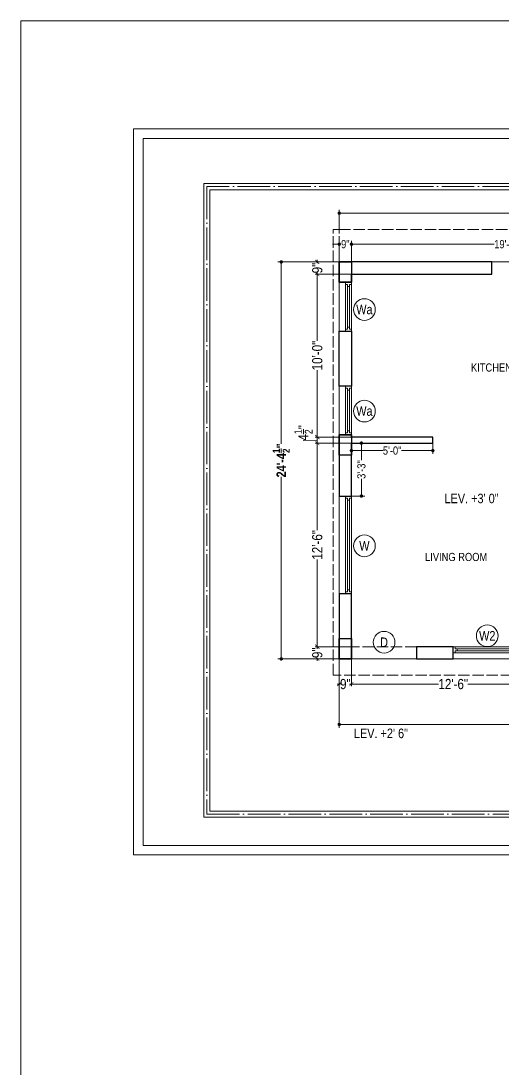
# Model space of a CAD drawing. Header units: millimetres. Extents: x 56222 to 3066687, y -650199 to -121287.
# Drawn here: x 151738 to 152093, y -173710 to -172938 of the extents above; entities that cross this region are included whole.
import ezdxf

# ---------------------------------------------------------------- set-up
doc = ezdxf.new("R2010")
doc.units = ezdxf.units.MM
doc.header["$MEASUREMENT"] = 0
doc.header["$PDMODE"] = 35
doc.linetypes.add('ACAD_ISO02W100', pattern=[15, 12, -3])
doc.linetypes.add('ACAD_ISO04W100', pattern=[30, 24, -3, 0, -3])
doc.layers.get('Defpoints').update_dxf_attribs({"color": 220})
for name, color, linetype, lineweight in [('CENTERLINE ( COLUMN ) ~ DIM', 7, 'Continuous', 9), ('COLUMN', 1, 'Continuous', 30), ('GROUND FLOOR', 7, 'Continuous', 9), ('GROUND FLOOR  ( DIM )', 7, 'Continuous', 9), ('GROUND FLOOR  ( PLINE )', 251, 'Continuous', 30), ('GROUND FLOOR ( DW_RAIL )', 7, 'Continuous', 9), ('SECTION', 7, 'Continuous', 9), ('X_SHEET', 7, 'Continuous', 9)]:
    doc.layers.add(name, color=color, linetype=linetype, lineweight=lineweight)
doc.layers.add('GROUND FLOOR  ( Text )', color=251, linetype='Continuous')
doc.styles.add('Cn BT~6', font='swissc.ttf', dxfattribs={"height": 6})
doc.styles.add("Cn_BT_0'-0", font='swissc.ttf')
doc.styles.add('Cn_BT_7', font='swissc.ttf', dxfattribs={"height": 7})
doc.styles.add('Cn_BT_7½', font='swissc.ttf', dxfattribs={"height": 7.5})
doc.dimstyles.new('Cn BT~6', dxfattribs={"dimtxt": 0.18, "dimasz": 2.5, "dimexe": 2.5, "dimexo": 0, "dimgap": 0.09, "dimtad": 0, "dimdec": 3, "dimzin": 3, "dimdsep": 46, "dimlunit": 4, "dimtxsty": 'Cn BT~6', "dimblk": 'DOT', "dimcen": 0.09, "dimdle": 2, "dimclrd": 250, "dimclre": 250, "dimclrt": 5, "dimadec": 0, "dimazin": 0, "dimtfac": 0.75, "dimtdec": 3, "dimtofl": 0, "dimtmove": 0, "dimatfit": 3, "dimfxl": 1, "dimtolj": 1, "dimtzin": 0, "dimlwd": 15, "dimlwe": 15, "dimarcsym": 0})
doc.dimstyles.new('Cn_BT_7½', dxfattribs={"dimtxt": 9, "dimasz": 3, "dimexe": 1.5, "dimexo": 0, "dimgap": 0.09, "dimtad": 0, "dimdec": 3, "dimzin": 3, "dimdsep": 46, "dimlunit": 4, "dimtxsty": 'Cn_BT_7½', "dimblk": 'ARCHTICK', "dimcen": 0.09, "dimdle": 1.5, "dimclrd": 251, "dimclre": 251, "dimclrt": 14, "dimadec": 0, "dimazin": 0, "dimtfac": 0.75, "dimtdec": 3, "dimtofl": 0, "dimtmove": 0, "dimatfit": 3, "dimfxl": 0, "dimtolj": 1, "dimtzin": 0, "dimlwd": 15, "dimlwe": 15, "dimarcsym": 0})

# ---------------------------------------------------------------- blocks, each defined once
blk = doc.blocks.new('_Dot')
at = {"color": 0, "linetype": 'ByBlock', "lineweight": -2}
blk.add_line((-0.5, 0), (-1, 0), dxfattribs=at)
at = {"color": 0, "linetype": 'ByBlock', "const_width": 0.5}
blk.add_lwpolyline([(-0.25, 0, 1), (0.25, 0, 1)], format="xyb", close=True, dxfattribs=at)
blk = doc.blocks.new('*D210')
at = {"layer": 'Defpoints', "color": 0, "lineweight": 0, "transparency": 16777216}
for p in [(152373.21, -173079.18), (151972.71, -173091.1), (152373.21, -173091.1)]:
    blk.add_point(p, dxfattribs=at)
at = {"layer": 'GROUND FLOOR  ( DIM )', "color": 250, "lineweight": 15, "transparency": 16777216}
for p, q in [((151972.71, -173091.1), (151972.71, -173076.68)), ((152373.21, -173091.1), (152373.21, -173076.68)), ((151975.21, -173079.18), (152160.77, -173079.18)), ((152370.71, -173079.18), (152185.14, -173079.18))]:
    blk.add_line(p, q, dxfattribs=at)
at = {"layer": 'GROUND FLOOR  ( DIM )', "color": 250, "lineweight": 15, "transparency": 16777216, "xscale": 2.5, "yscale": 2.5, "zscale": 2.5, "rotation": 180}
blk.add_blockref('_Dot', (151972.71, -173079.18), dxfattribs=at)
at = {"layer": 'GROUND FLOOR  ( DIM )', "color": 250, "lineweight": 15, "transparency": 16777216, "xscale": 2.5, "yscale": 2.5, "zscale": 2.5}
blk.add_blockref('_Dot', (152373.21, -173079.18), dxfattribs=at)
at = {"layer": 'GROUND FLOOR  ( DIM )', "color": 5, "transparency": 16777216, "insert": (152172.96, -173079.18), "char_height": 7, "attachment_point": 5, "style": "Cn_BT_0'-0"}
blk.add_mtext('\\A1;{\\fSwis721 Cn BT|b1|i0|c0|p34;33\'-4{\\H0.75x;\\S1/2;}"}', dxfattribs=at)
blk = doc.blocks.new('*D209')
at = {"layer": 'Defpoints', "color": 0, "lineweight": 0, "transparency": 16777216}
for p in [(151981.71, -173102.03), (151972.71, -173115.1), (151981.71, -173115.1)]:
    blk.add_point(p, dxfattribs=at)
at = {"layer": 'GROUND FLOOR  ( DIM )', "color": 250, "lineweight": 15, "transparency": 16777216}
for p, q in [((151970.21, -173102.03), (151967.71, -173102.03)), ((151972.71, -173115.1), (151972.71, -173099.53)), ((151981.71, -173115.1), (151981.71, -173099.53)), ((151984.21, -173102.03), (151986.71, -173102.03))]:
    blk.add_line(p, q, dxfattribs=at)
at = {"layer": 'GROUND FLOOR  ( DIM )', "color": 250, "lineweight": 15, "transparency": 16777216, "xscale": 2.5, "yscale": 2.5, "zscale": 2.5}
blk.add_blockref('_Dot', (151972.71, -173102.03), dxfattribs=at)
at = {"layer": 'GROUND FLOOR  ( DIM )', "color": 250, "lineweight": 15, "transparency": 16777216, "xscale": 2.5, "yscale": 2.5, "zscale": 2.5, "rotation": 180}
blk.add_blockref('_Dot', (151981.71, -173102.03), dxfattribs=at)
at = {"layer": 'GROUND FLOOR  ( DIM )', "color": 5, "transparency": 16777216, "insert": (151977.21, -173102.03), "char_height": 6, "attachment_point": 5, "style": 'Cn BT~6'}
blk.add_mtext('\\A1;9"', dxfattribs=at)
blk = doc.blocks.new('*D208')
at = {"layer": 'Defpoints', "color": 0, "lineweight": 0, "transparency": 16777216}
for p in [(152209.71, -173102.03), (151981.71, -173115.1), (152209.71, -173124.1)]:
    blk.add_point(p, dxfattribs=at)
at = {"layer": 'GROUND FLOOR  ( DIM )', "color": 250, "lineweight": 15, "transparency": 16777216}
for p, q in [((151981.71, -173115.1), (151981.71, -173099.53)), ((151984.21, -173102.03), (152087, -173102.03)), ((152207.21, -173102.03), (152104.41, -173102.03)), ((152209.71, -173124.1), (152209.71, -173099.53))]:
    blk.add_line(p, q, dxfattribs=at)
at = {"layer": 'GROUND FLOOR  ( DIM )', "color": 250, "lineweight": 15, "transparency": 16777216, "xscale": 2.5, "yscale": 2.5, "zscale": 2.5, "rotation": 180}
blk.add_blockref('_Dot', (151981.71, -173102.03), dxfattribs=at)
at = {"layer": 'GROUND FLOOR  ( DIM )', "color": 250, "lineweight": 15, "transparency": 16777216, "xscale": 2.5, "yscale": 2.5, "zscale": 2.5}
blk.add_blockref('_Dot', (152209.71, -173102.03), dxfattribs=at)
at = {"layer": 'GROUND FLOOR  ( DIM )', "color": 5, "transparency": 16777216, "insert": (152095.71, -173102.03), "char_height": 6, "attachment_point": 5, "style": 'Cn BT~6'}
blk.add_mtext('\\A1;19\'-0"', dxfattribs=at)
blk = doc.blocks.new('_ArchTick')
at = {"color": 0, "linetype": 'ByBlock', "const_width": 0.15}
blk.add_lwpolyline([(-0.5, -0.5), (0.5, 0.5)], dxfattribs=at)
blk = doc.blocks.new('*D204')
at = {"layer": 'Defpoints', "color": 0, "lineweight": 0, "transparency": 16777216}
for p in [(151972.71, -173115.1), (151956.56, -173124.1), (151981.71, -173124.1)]:
    blk.add_point(p, dxfattribs=at)
at = {"layer": 'GROUND FLOOR  ( DIM )', "color": 251, "lineweight": 15, "transparency": 16777216}
for p, q in [((151972.71, -173115.1), (151955.06, -173115.1)), ((151956.56, -173113.6), (151956.56, -173115.95)), ((151981.71, -173124.1), (151955.06, -173124.1)), ((151956.56, -173125.6), (151956.56, -173123.26))]:
    blk.add_line(p, q, dxfattribs=at)
at = {"layer": 'GROUND FLOOR  ( DIM )', "color": 251, "lineweight": 15, "transparency": 16777216, "xscale": 3, "yscale": 3, "zscale": 3}
for p, rotation in [((151956.56, -173115.1), 90), ((151956.56, -173124.1), 270)]:
    blk.add_blockref('_ArchTick', p, dxfattribs=dict(at, rotation=rotation))
at = {"layer": 'GROUND FLOOR  ( DIM )', "color": 14, "transparency": 16777216, "insert": (151956.56, -173119.6), "char_height": 7.5, "attachment_point": 5, "rotation": 90, "style": 'Cn_BT_7½'}
blk.add_mtext('\\A1;9"', dxfattribs=at)
blk = doc.blocks.new('*D203')
at = {"layer": 'Defpoints', "color": 0, "lineweight": 0, "transparency": 16777216}
for p in [(151981.71, -173124.1), (151956.56, -173244.1), (151981.71, -173244.1)]:
    blk.add_point(p, dxfattribs=at)
at = {"layer": 'GROUND FLOOR  ( DIM )', "color": 251, "lineweight": 15, "transparency": 16777216}
for p, q in [((151981.71, -173124.1), (151955.06, -173124.1)), ((151956.56, -173122.6), (151956.56, -173173.24)), ((151956.56, -173245.6), (151956.56, -173194.97)), ((151981.71, -173244.1), (151955.06, -173244.1))]:
    blk.add_line(p, q, dxfattribs=at)
at = {"layer": 'GROUND FLOOR  ( DIM )', "color": 251, "lineweight": 15, "transparency": 16777216, "xscale": 3, "yscale": 3, "zscale": 3}
for p, rotation in [((151956.56, -173124.1), 90), ((151956.56, -173244.1), 270)]:
    blk.add_blockref('_ArchTick', p, dxfattribs=dict(at, rotation=rotation))
at = {"layer": 'GROUND FLOOR  ( DIM )', "color": 14, "transparency": 16777216, "insert": (151956.56, -173184.1), "char_height": 7.5, "attachment_point": 5, "rotation": 90, "style": 'Cn_BT_7½'}
blk.add_mtext('\\A1;10\'-0"', dxfattribs=at)
blk = doc.blocks.new('*D202')
at = {"layer": 'Defpoints', "color": 0, "lineweight": 0, "transparency": 16777216}
for p in [(151956.56, -173248.6), (151981.71, -173244.1), (151981.71, -173248.6)]:
    blk.add_point(p, dxfattribs=at)
at = {"layer": 'GROUND FLOOR  ( DIM )', "color": 251, "lineweight": 15, "transparency": 16777216}
for p, q in [((151956.56, -173246.35), (151946.26, -173246.62)), ((151946.26, -173246.62), (151946.26, -173246.44)), ((151981.71, -173244.1), (151955.06, -173244.1)), ((151981.71, -173248.6), (151955.06, -173248.6)), ((151956.56, -173242.6), (151956.56, -173250.1))]:
    blk.add_line(p, q, dxfattribs=at)
at = {"layer": 'GROUND FLOOR  ( DIM )', "color": 251, "lineweight": 15, "transparency": 16777216, "xscale": 3, "yscale": 3, "zscale": 3}
for p, rotation in [((151956.56, -173244.1), 90), ((151956.56, -173248.6), 270)]:
    blk.add_blockref('_ArchTick', p, dxfattribs=dict(at, rotation=rotation))
at = {"layer": 'GROUND FLOOR  ( DIM )', "color": 14, "transparency": 16777216, "insert": (151946.26, -173241.07), "char_height": 7.5, "attachment_point": 5, "rotation": 90, "style": 'Cn_BT_7½'}
blk.add_mtext('\\A1;4{\\H0.75x;\\S1/2;}"', dxfattribs=at)
blk = doc.blocks.new('*D201')
at = {"layer": 'Defpoints', "color": 0, "lineweight": 0, "transparency": 16777216}
for p in [(151981.71, -173248.6), (151956.56, -173398.6), (151981.71, -173398.6)]:
    blk.add_point(p, dxfattribs=at)
at = {"layer": 'GROUND FLOOR  ( DIM )', "color": 251, "lineweight": 15, "transparency": 16777216}
for p, q in [((151981.71, -173248.6), (151955.06, -173248.6)), ((151956.56, -173247.1), (151956.56, -173312.74)), ((151956.56, -173400.1), (151956.56, -173334.47)), ((151981.71, -173398.6), (151955.06, -173398.6))]:
    blk.add_line(p, q, dxfattribs=at)
at = {"layer": 'GROUND FLOOR  ( DIM )', "color": 251, "lineweight": 15, "transparency": 16777216, "xscale": 3, "yscale": 3, "zscale": 3}
for p, rotation in [((151956.56, -173248.6), 90), ((151956.56, -173398.6), 270)]:
    blk.add_blockref('_ArchTick', p, dxfattribs=dict(at, rotation=rotation))
at = {"layer": 'GROUND FLOOR  ( DIM )', "color": 14, "transparency": 16777216, "insert": (151956.56, -173323.6), "char_height": 7.5, "attachment_point": 5, "rotation": 90, "style": 'Cn_BT_7½'}
blk.add_mtext('\\A1;12\'-6"', dxfattribs=at)
blk = doc.blocks.new('*D200')
at = {"layer": 'Defpoints', "color": 0, "lineweight": 0, "transparency": 16777216}
for p in [(151981.71, -173398.6), (151956.56, -173407.6), (151972.71, -173407.6)]:
    blk.add_point(p, dxfattribs=at)
at = {"layer": 'GROUND FLOOR  ( DIM )', "color": 251, "lineweight": 15, "transparency": 16777216}
for p, q in [((151981.71, -173398.6), (151955.06, -173398.6)), ((151956.56, -173397.1), (151956.56, -173399.45)), ((151972.71, -173407.6), (151955.06, -173407.6)), ((151956.56, -173409.1), (151956.56, -173406.76))]:
    blk.add_line(p, q, dxfattribs=at)
at = {"layer": 'GROUND FLOOR  ( DIM )', "color": 251, "lineweight": 15, "transparency": 16777216, "xscale": 3, "yscale": 3, "zscale": 3}
for p, rotation in [((151956.56, -173398.6), 90), ((151956.56, -173407.6), 270)]:
    blk.add_blockref('_ArchTick', p, dxfattribs=dict(at, rotation=rotation))
at = {"layer": 'GROUND FLOOR  ( DIM )', "color": 14, "transparency": 16777216, "insert": (151956.56, -173403.1), "char_height": 7.5, "attachment_point": 5, "rotation": 90, "style": 'Cn_BT_7½'}
blk.add_mtext('\\A1;9"', dxfattribs=at)
blk = doc.blocks.new('*D199')
at = {"layer": 'Defpoints', "color": 0, "lineweight": 0, "transparency": 16777216}
for p in [(151972.71, -173407.6), (151981.71, -173407.6), (151981.71, -173426.18)]:
    blk.add_point(p, dxfattribs=at)
at = {"layer": 'GROUND FLOOR  ( DIM )', "color": 251, "lineweight": 15, "transparency": 16777216}
for p, q in [((151972.71, -173407.6), (151972.71, -173427.68)), ((151981.71, -173407.6), (151981.71, -173427.68)), ((151971.21, -173426.18), (151973.55, -173426.18)), ((151983.21, -173426.18), (151980.86, -173426.18))]:
    blk.add_line(p, q, dxfattribs=at)
at = {"layer": 'GROUND FLOOR  ( DIM )', "color": 251, "lineweight": 15, "transparency": 16777216, "xscale": 3, "yscale": 3, "zscale": 3, "rotation": 180}
blk.add_blockref('_ArchTick', (151972.71, -173426.18), dxfattribs=at)
at = {"layer": 'GROUND FLOOR  ( DIM )', "color": 251, "lineweight": 15, "transparency": 16777216, "xscale": 3, "yscale": 3, "zscale": 3}
blk.add_blockref('_ArchTick', (151981.71, -173426.18), dxfattribs=at)
at = {"layer": 'GROUND FLOOR  ( DIM )', "color": 14, "transparency": 16777216, "insert": (151977.21, -173426.18), "char_height": 7.5, "attachment_point": 5, "style": 'Cn_BT_7½'}
blk.add_mtext('\\A1;9"', dxfattribs=at)
blk = doc.blocks.new('*D198')
at = {"layer": 'Defpoints', "color": 0, "lineweight": 0, "transparency": 16777216}
for p in [(151981.71, -173407.6), (152131.71, -173407.6), (152131.71, -173426.18)]:
    blk.add_point(p, dxfattribs=at)
at = {"layer": 'GROUND FLOOR  ( DIM )', "color": 251, "lineweight": 15, "transparency": 16777216}
for p, q in [((151981.71, -173407.6), (151981.71, -173427.68)), ((152131.71, -173407.6), (152131.71, -173427.68)), ((151980.21, -173426.18), (152045.85, -173426.18)), ((152133.21, -173426.18), (152067.57, -173426.18))]:
    blk.add_line(p, q, dxfattribs=at)
at = {"layer": 'GROUND FLOOR  ( DIM )', "color": 251, "lineweight": 15, "transparency": 16777216, "xscale": 3, "yscale": 3, "zscale": 3, "rotation": 180}
blk.add_blockref('_ArchTick', (151981.71, -173426.18), dxfattribs=at)
at = {"layer": 'GROUND FLOOR  ( DIM )', "color": 251, "lineweight": 15, "transparency": 16777216, "xscale": 3, "yscale": 3, "zscale": 3}
blk.add_blockref('_ArchTick', (152131.71, -173426.18), dxfattribs=at)
at = {"layer": 'GROUND FLOOR  ( DIM )', "color": 14, "transparency": 16777216, "insert": (152056.71, -173426.18), "char_height": 7.5, "attachment_point": 5, "style": 'Cn_BT_7½'}
blk.add_mtext('\\A1;12\'-6"', dxfattribs=at)
blk = doc.blocks.new('*D185')
at = {"layer": 'Defpoints', "color": 0, "lineweight": 0, "transparency": 16777216}
for p in [(151981.71, -173248.6), (151981.71, -173287.6), (151989.05, -173287.6)]:
    blk.add_point(p, dxfattribs=at)
at = {"layer": 'GROUND FLOOR  ( DIM )', "color": 250, "lineweight": 15, "transparency": 16777216}
for p, q in [((151981.71, -173248.6), (151991.55, -173248.6)), ((151989.05, -173251.1), (151989.05, -173261.25)), ((151989.05, -173285.1), (151989.05, -173274.96)), ((151981.71, -173287.6), (151991.55, -173287.6))]:
    blk.add_line(p, q, dxfattribs=at)
at = {"layer": 'GROUND FLOOR  ( DIM )', "color": 250, "lineweight": 15, "transparency": 16777216, "xscale": 2.5, "yscale": 2.5, "zscale": 2.5}
for p, rotation in [((151989.05, -173248.6), 90), ((151989.05, -173287.6), 270)]:
    blk.add_blockref('_Dot', p, dxfattribs=dict(at, rotation=rotation))
at = {"layer": 'GROUND FLOOR  ( DIM )', "color": 5, "transparency": 16777216, "insert": (151989.05, -173268.1), "char_height": 6, "attachment_point": 5, "rotation": 90, "style": 'Cn BT~6'}
blk.add_mtext('\\A1;3\'-3"', dxfattribs=at)
blk = doc.blocks.new('*D175')
at = {"layer": 'Defpoints', "color": 0, "lineweight": 0, "transparency": 16777216}
for p in [(151981.71, -173248.6), (152041.71, -173248.6), (152041.71, -173254.12)]:
    blk.add_point(p, dxfattribs=at)
at = {"layer": 'GROUND FLOOR  ( DIM )', "color": 250, "lineweight": 15, "transparency": 16777216}
for p, q in [((151981.71, -173248.6), (151981.71, -173256.62)), ((152041.71, -173248.6), (152041.71, -173256.62)), ((151984.21, -173254.12), (152004.86, -173254.12)), ((152039.21, -173254.12), (152018.55, -173254.12))]:
    blk.add_line(p, q, dxfattribs=at)
at = {"layer": 'GROUND FLOOR  ( DIM )', "color": 250, "lineweight": 15, "transparency": 16777216, "xscale": 2.5, "yscale": 2.5, "zscale": 2.5, "rotation": 180}
blk.add_blockref('_Dot', (151981.71, -173254.12), dxfattribs=at)
at = {"layer": 'GROUND FLOOR  ( DIM )', "color": 250, "lineweight": 15, "transparency": 16777216, "xscale": 2.5, "yscale": 2.5, "zscale": 2.5}
blk.add_blockref('_Dot', (152041.71, -173254.12), dxfattribs=at)
at = {"layer": 'GROUND FLOOR  ( DIM )', "color": 5, "transparency": 16777216, "insert": (152011.71, -173254.12), "char_height": 6, "attachment_point": 5, "style": 'Cn BT~6'}
blk.add_mtext('\\A1;5\'-0"', dxfattribs=at)
blk = doc.blocks.new('*D171')
at = {"layer": 'Defpoints', "color": 0, "lineweight": 0, "transparency": 16777216}
for p in [(151972.71, -173115.1), (151929.99, -173407.6), (151972.71, -173407.6)]:
    blk.add_point(p, dxfattribs=at)
at = {"layer": 'GROUND FLOOR  ( DIM )', "color": 250, "lineweight": 15, "transparency": 16777216}
for p, q in [((151972.71, -173115.1), (151927.49, -173115.1)), ((151929.99, -173117.6), (151929.99, -173249.18)), ((151929.99, -173405.1), (151929.99, -173273.53)), ((151972.71, -173407.6), (151927.49, -173407.6))]:
    blk.add_line(p, q, dxfattribs=at)
at = {"layer": 'GROUND FLOOR  ( DIM )', "color": 250, "lineweight": 15, "transparency": 16777216, "xscale": 2.5, "yscale": 2.5, "zscale": 2.5}
for p, rotation in [((151929.99, -173115.1), 90), ((151929.99, -173407.6), 270)]:
    blk.add_blockref('_Dot', p, dxfattribs=dict(at, rotation=rotation))
at = {"layer": 'GROUND FLOOR  ( DIM )', "color": 5, "transparency": 16777216, "insert": (151929.99, -173261.35), "char_height": 7, "attachment_point": 5, "rotation": 90, "style": "Cn_BT_0'-0"}
blk.add_mtext('\\A1;{\\fSwis721 Cn BT|b1|i0|c0|p34;24\'-4{\\H0.75x;\\S1/2;}"}', dxfattribs=at)
blk = doc.blocks.new('*D170')
at = {"layer": 'Defpoints', "color": 0, "lineweight": 0, "transparency": 16777216}
for p in [(151972.71, -173407.61), (152373.21, -173407.61), (152373.21, -173455.9)]:
    blk.add_point(p, dxfattribs=at)
at = {"layer": 'GROUND FLOOR  ( DIM )', "color": 250, "lineweight": 15, "transparency": 16777216}
for p, q in [((151972.71, -173407.61), (151972.71, -173458.4)), ((152373.21, -173407.61), (152373.21, -173458.4)), ((151975.21, -173455.9), (152160.77, -173455.9)), ((152370.71, -173455.9), (152185.14, -173455.9))]:
    blk.add_line(p, q, dxfattribs=at)
at = {"layer": 'GROUND FLOOR  ( DIM )', "color": 250, "lineweight": 15, "transparency": 16777216, "xscale": 2.5, "yscale": 2.5, "zscale": 2.5, "rotation": 180}
blk.add_blockref('_Dot', (151972.71, -173455.9), dxfattribs=at)
at = {"layer": 'GROUND FLOOR  ( DIM )', "color": 250, "lineweight": 15, "transparency": 16777216, "xscale": 2.5, "yscale": 2.5, "zscale": 2.5}
blk.add_blockref('_Dot', (152373.21, -173455.9), dxfattribs=at)
at = {"layer": 'GROUND FLOOR  ( DIM )', "color": 5, "transparency": 16777216, "insert": (152172.96, -173455.9), "char_height": 7, "attachment_point": 5, "style": "Cn_BT_0'-0"}
blk.add_mtext('\\A1;{\\fSwis721 Cn BT|b1|i0|c0|p34;33\'-4{\\H0.75x;\\S1/2;}"}', dxfattribs=at)

msp = doc.modelspace()

# ---------------------------------------------------------------- linework, layer by layer
at = {"layer": 'CENTERLINE ( COLUMN ) ~ DIM'}
for p, q in [((151972.7071, -173130.105), (151981.7071, -173130.105)), ((151972.7071, -173166.105), (151981.7071, -173166.105)), ((151972.7071, -173206.605), (151981.7071, -173206.605))]:
    msp.add_line(p, q, dxfattribs=at)
at = {"layer": 'COLUMN'}
for points in [[(151972.7071, -173115.105), (151981.7071, -173115.105), (151981.7071, -173130.105), (151972.7071, -173130.105)], [(151972.7071, -173242.605), (151981.7071, -173242.605), (151981.7071, -173257.605), (151972.7071, -173257.605)], [(151972.7071, -173392.605), (151981.7071, -173392.605), (151981.7071, -173407.605), (151972.7071, -173407.605)]]:
    msp.add_lwpolyline(points, close=True, dxfattribs=at)
at = {"layer": 'GROUND FLOOR'}
for p, q in [((151872.9571, -173057.355), (152373.2071, -173057.355)), ((151872.9571, -173057.355), (151872.9571, -173524.355)), ((151877.4571, -173061.855), (152373.2071, -173061.855)), ((151877.4571, -173061.855), (151877.4571, -173519.855)), ((151972.7071, -173115.105), (151972.7071, -173407.605)), ((152373.2071, -173115.105), (151972.7071, -173115.105)), ((152085.2071, -173115.105), (152085.2071, -173124.105)), ((151981.7071, -173124.105), (151981.7071, -173244.105)), ((152085.2071, -173124.105), (151981.7071, -173124.105)), ((151981.7071, -173166.105), (151972.7071, -173166.105)), ((151981.7071, -173206.605), (151972.7071, -173206.605)), ((152041.7071, -173244.105), (151981.7071, -173244.105)), ((151981.7071, -173248.605), (151981.7071, -173407.605)), ((152041.7071, -173248.605), (151981.7071, -173248.605)), ((152041.7071, -173244.105), (152041.7071, -173248.605)), ((151981.7071, -173287.605), (151972.7071, -173287.605)), ((151981.7071, -173359.605), (151972.7071, -173359.605)), ((152131.7071, -173398.605), (152029.7071, -173398.605)), ((152029.7071, -173398.605), (152029.7071, -173407.605)), ((152056.7071, -173407.605), (152056.7071, -173398.605)), ((152373.2071, -173407.605), (151972.7071, -173407.605)), ((151872.9571, -173524.355), (152373.2071, -173524.355)), ((151877.4571, -173519.855), (152373.2071, -173519.855))]:
    msp.add_line(p, q, dxfattribs=at)
at = {"layer": 'GROUND FLOOR', "linetype": 'ACAD_ISO02W100', "ltscale": 0.7}
for p, q in [((151972.7071, -173115.105), (151972.7071, -173091.105)), ((152029.7071, -173398.605), (151981.7071, -173398.605))]:
    msp.add_line(p, q, dxfattribs=at)
at = {"layer": 'GROUND FLOOR', "color": 1, "linetype": 'ACAD_ISO04W100'}
msp.add_lwpolyline([(152373.2071, -173059.605), (151875.2071, -173059.605), (151875.2071, -173522.105), (152373.2071, -173522.105)], dxfattribs=at)
at = {"layer": 'GROUND FLOOR', "color": 1, "linetype": 'ACAD_ISO02W100', "ltscale": 0.7}
msp.add_lwpolyline([(152131.7071, -173407.605), (152131.7071, -173419.605), (151968.2071, -173419.605), (151968.2071, -173091.105), (151972.7071, -173091.105)], dxfattribs=at)
at = {"layer": 'GROUND FLOOR', "linetype": 'ACAD_ISO02W100', "ltscale": 0.7}
msp.add_lwpolyline([(151972.7071, -173091.105), (152368.7071, -173091.105)], dxfattribs=at)
at = {"layer": 'GROUND FLOOR  ( DIM )', "color": 5}
for centre in [(151991.2613, -173150.1853), (151991.2613, -173225.0345), (151991.2613, -173324.3024), (152005.7537, -173395.3299), (152081.8127, -173390.5833)]:
    msp.add_circle(centre, 8, dxfattribs=at)
at = {"layer": 'GROUND FLOOR  ( PLINE )'}
for points in [[(152085.2071, -173115.105), (151972.7071, -173115.105), (151972.7071, -173130.105), (151981.7071, -173130.105), (151981.7071, -173124.105), (152085.2071, -173124.105)], [(151981.7071, -173206.605), (151972.7071, -173206.605), (151972.7071, -173166.105), (151981.7071, -173166.105)], [(151981.7071, -173248.605), (152041.7071, -173248.605), (152041.7071, -173244.105), (151981.7071, -173244.105), (151981.7071, -173242.605), (151972.7071, -173242.605), (151972.7071, -173287.605), (151981.7071, -173287.605)], [(151981.7071, -173359.605), (151972.7071, -173359.605), (151972.7071, -173407.605), (151981.7071, -173407.605)], [(152056.7071, -173398.605), (152029.7071, -173398.605), (152029.7071, -173407.605), (152056.7071, -173407.605)]]:
    msp.add_lwpolyline(points, close=True, dxfattribs=at)
at = {"layer": 'GROUND FLOOR ( DW_RAIL )'}
for points in [[(151981.7071, -173166.105), (151981.7071, -173164.605), (151980.2071, -173164.605), (151980.2071, -173163.105), (151978.7071, -173163.105), (151978.7071, -173133.105), (151980.2071, -173133.105), (151980.2071, -173131.605), (151981.7071, -173131.605), (151981.7071, -173130.105), (151977.2071, -173130.105), (151977.2071, -173131.605), (151978.7071, -173131.605), (151978.7071, -173133.105), (151980.2071, -173133.105), (151980.2071, -173163.105), (151978.7071, -173163.105), (151978.7071, -173164.605), (151977.2071, -173164.605), (151977.2071, -173166.105), (151981.7071, -173166.105), (151981.7071, -173130.105), (151977.2071, -173130.105), (151977.2071, -173166.105)], [(151981.7071, -173242.605), (151981.7071, -173241.105), (151980.2071, -173241.105), (151980.2071, -173239.605), (151978.7071, -173239.605), (151978.7071, -173209.605), (151980.2071, -173209.605), (151980.2071, -173208.105), (151981.7071, -173208.105), (151981.7071, -173206.605), (151977.2071, -173206.605), (151977.2071, -173208.105), (151978.7071, -173208.105), (151978.7071, -173209.605), (151980.2071, -173209.605), (151980.2071, -173239.605), (151978.7071, -173239.605), (151978.7071, -173241.105), (151977.2071, -173241.105), (151977.2071, -173242.605), (151981.7071, -173242.605), (151981.7071, -173206.605), (151977.2071, -173206.605), (151977.2071, -173242.605)], [(151981.7071, -173359.605), (151981.7071, -173358.105), (151980.2071, -173358.105), (151980.2071, -173356.605), (151978.7071, -173356.605), (151978.7071, -173290.605), (151980.2071, -173290.605), (151980.2071, -173289.105), (151981.7071, -173289.105), (151981.7071, -173287.605), (151977.2071, -173287.605), (151977.2071, -173289.105), (151978.7071, -173289.105), (151978.7071, -173290.605), (151980.2071, -173290.605), (151980.2071, -173356.605), (151978.7071, -173356.605), (151978.7071, -173358.105), (151977.2071, -173358.105), (151977.2071, -173359.605), (151981.7071, -173359.605), (151981.7071, -173287.605), (151977.2071, -173287.605), (151977.2071, -173359.605)], [(152104.7071, -173398.605), (152103.2071, -173398.605), (152103.2071, -173400.105), (152101.7071, -173400.105), (152101.7071, -173401.605), (152059.7071, -173401.605), (152059.7071, -173400.105), (152058.2071, -173400.105), (152058.2071, -173398.605), (152056.7071, -173398.605), (152056.7071, -173403.105), (152058.2071, -173403.105), (152058.2071, -173401.605), (152059.7071, -173401.605), (152059.7071, -173400.105), (152101.7071, -173400.105), (152101.7071, -173401.605), (152103.2071, -173401.605), (152103.2071, -173403.105), (152104.7071, -173403.105), (152104.7071, -173398.605), (152056.7071, -173398.605), (152056.7071, -173403.105), (152104.7071, -173403.105)]]:
    msp.add_lwpolyline(points, close=True, dxfattribs=at)
at = {"layer": 'SECTION'}
msp.add_lwpolyline([(151738.1305, -172937.5341), (154870.4708, -172937.5341), (154870.4708, -174482.123), (151738.1305, -174482.123)], close=True, dxfattribs=at)
at = {"layer": 'X_SHEET'}
for points in [[(152588.2688, -173551.9889), (151821.1204, -173551.9889), (151821.1204, -173017.0561), (152588.2688, -173017.0561)], [(152581.2688, -173544.9889), (151828.1204, -173544.9889), (151828.1204, -173024.0561), (152581.2688, -173024.0561)]]:
    msp.add_lwpolyline(points, close=True, dxfattribs=at)

# ---------------------------------------------------------------- texts
at = {"layer": 'GROUND FLOOR  ( DIM )', "color": 5, "char_height": 7, "attachment_point": 5, "style": 'Cn_BT_7'}
for s, insert in [('Wa', (151991.2613, -173150.1853)), ('Wa', (151991.2613, -173225.0345)), ('W', (151991.2613, -173324.3024)), ('W2', (152081.8127, -173390.5833)), ('D', (152005.7537, -173395.3299))]:
    msp.add_mtext(s, dxfattribs=dict(at, insert=insert))
at = {"layer": 'GROUND FLOOR  ( Text )', "char_height": 6, "attachment_point": 5, "style": "Cn_BT_0'-0"}
for s, insert in [('KITCHEN / DINING', (152099.7888, -173192.9329)), ('LIVING ROOM', (152058.8764, -173332.5472))]:
    msp.add_mtext(s, dxfattribs=dict(at, insert=insert))
at = {"layer": 'GROUND FLOOR  ( Text )', "color": 1, "char_height": 7, "attachment_point": 5, "style": "Cn_BT_0'-0"}
for s, insert in [('LEV. +3\' 0"', (152070.2319, -173289.416)), ('LEV. +2\' 6"', (152003.4504, -173462.5364))]:
    msp.add_mtext(s, dxfattribs=dict(at, insert=insert))

# ---------------------------------------------------------------- dimensions: what is measured, and where the dimension line sits
at = {"layer": 'GROUND FLOOR  ( DIM )'}
for base, p1, p2, picture, middle in [((152373.2071, -173079.1811), (151972.7071, -173091.105), (152373.2071, -173091.105), '*D210', (152172.9571, -173079.1811)), ((152373.2071, -173455.8966), (151972.7071, -173407.605), (152373.2071, -173407.605), '*D170', (152172.9571, -173455.8966))]:
    dim = msp.add_linear_dim(base=base, p1=p1, p2=p2, text='{\\fSwis721 Cn BT|b1|i0|c0|p34;<>}', dimstyle='Cn BT~6', override={"dimtxt": 7, "dimtxsty": "Cn_BT_0'-0"}, dxfattribs=at)
    dim.commit()
    dim.dimension.update_dxf_attribs({"geometry": picture, "text_midpoint": middle})
for base, p1, p2, dimstyle, picture, middle in [((151981.7071, -173102.0265), (151972.7071, -173115.105), (151981.7071, -173115.105), 'Cn BT~6', '*D209', (151977.2071, -173102.0265)), ((152041.7071, -173254.1151), (151981.7071, -173248.605), (152041.7071, -173248.605), 'Cn BT~6', '*D175', (152011.7071, -173254.1151)), ((151981.7071, -173426.1768), (151972.7071, -173407.605), (151981.7071, -173407.605), 'Cn_BT_7½', '*D199', (151977.2071, -173426.1768)), ((152131.7071, -173426.1768), (151981.7071, -173407.605), (152131.7071, -173407.605), 'Cn_BT_7½', '*D198', (152056.7071, -173426.1768))]:
    dim = msp.add_linear_dim(base=base, p1=p1, p2=p2, dimstyle=dimstyle, dxfattribs=at)
    dim.commit()
    dim.dimension.update_dxf_attribs({"geometry": picture, "text_midpoint": middle})
dim = msp.add_linear_dim(base=(152209.7071, -173102.0265), p1=(151981.7071, -173115.105), p2=(152209.7071, -173124.105), dimstyle='Cn BT~6', override={"dimtmove": 1}, dxfattribs=at)
dim.commit()
dim.dimension.update_dxf_attribs({"geometry": '*D208', "text_midpoint": (152095.7071, -173102.0265)})
dim = msp.add_linear_dim(base=(151929.9923, -173407.605), p1=(151972.7071, -173115.105), p2=(151972.7071, -173407.605), angle=90, text='{\\fSwis721 Cn BT|b1|i0|c0|p34;<>}', dimstyle='Cn BT~6', override={"dimtxt": 7, "dimtxsty": "Cn_BT_0'-0"}, dxfattribs=at)
dim.commit()
dim.dimension.update_dxf_attribs({"geometry": '*D171', "text_midpoint": (151929.9923, -173261.355)})
for base, p1, p2, dimstyle, picture, middle in [((151956.5577, -173124.105), (151972.7071, -173115.105), (151981.7071, -173124.105), 'Cn_BT_7½', '*D204', (151956.5577, -173119.605)), ((151956.5577, -173244.105), (151981.7071, -173124.105), (151981.7071, -173244.105), 'Cn_BT_7½', '*D203', (151956.5577, -173184.105)), ((151956.5577, -173398.605), (151981.7071, -173248.605), (151981.7071, -173398.605), 'Cn_BT_7½', '*D201', (151956.5577, -173323.605)), ((151989.0499, -173287.605), (151981.7071, -173248.605), (151981.7071, -173287.605), 'Cn BT~6', '*D185', (151989.0499, -173268.105)), ((151956.5577, -173407.605), (151981.7071, -173398.605), (151972.7071, -173407.605), 'Cn_BT_7½', '*D200', (151956.5577, -173403.105))]:
    dim = msp.add_linear_dim(base=base, p1=p1, p2=p2, angle=90, dimstyle=dimstyle, dxfattribs=at)
    dim.commit()
    dim.dimension.update_dxf_attribs({"geometry": picture, "text_midpoint": middle})
dim = msp.add_linear_dim(base=(151956.5577, -173248.605), p1=(151981.7071, -173244.105), p2=(151981.7071, -173248.605), angle=90, dimstyle='Cn_BT_7½', override={"dimtmove": 1}, dxfattribs=at)
dim.commit()
dim.dimension.update_dxf_attribs({"geometry": '*D202', "text_midpoint": (151946.2645, -173246.3453), "dimtype": 160})

doc.saveas('drawing.dxf')
